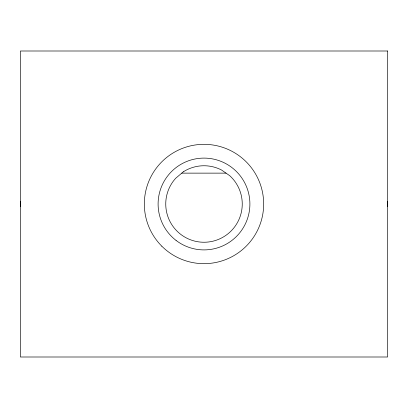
<?xml version="1.0" encoding="UTF-8"?>
<svg xmlns="http://www.w3.org/2000/svg" width="408" height="408" viewBox="0 0 408 408"><rect width="100%" height="100%" fill="white"/><g stroke="black" fill="none" stroke-linecap="round" stroke-linejoin="round"><path stroke-width="0.61" d="M181.769 173.135L226.042 173.135M20.415 206.509A191.25 191.25 0 0 1 20.415 201.491M387.585 201.491A191.25 191.25 0 0 1 387.585 206.509M183.33 171.814L175.705 178.26A38.25 38.25 0 0 0 178.26 232.295A38.25 38.25 0 0 0 232.295 229.74A38.25 38.25 0 0 0 229.74 175.705L221.539 170.009A38.25 38.25 0 0 0 183.33 171.814M387.6 51L20.4 51L20.4 357L387.6 357L387.6 51M176.083 240.434A45.9 45.9 0 0 0 249.512 209.957A45.9 45.9 0 0 0 186.405 161.609A45.9 45.9 0 0 0 176.083 240.434M161.808 246.192A59.67 59.67 0 0 0 261.635 219.443A59.67 59.67 0 0 0 188.557 146.365A59.67 59.67 0 0 0 161.808 246.192"/></g></svg>
